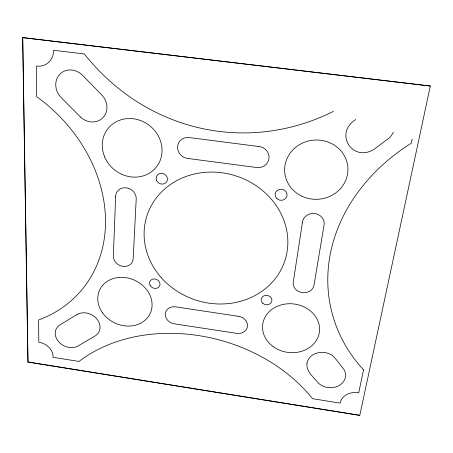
<?xml version="1.0" encoding="UTF-8"?>
<svg xmlns="http://www.w3.org/2000/svg" width="453" height="453" viewBox="0 0 453 453"><rect width="100%" height="100%" fill="white"/><g stroke="black" fill="none" stroke-linecap="round" stroke-linejoin="round"><path stroke-width="0.68" d="M363.533 369.903L358.702 392.847A15.476 12.463 3.9 0 0 340.226 403.125L312.581 398.714A152.18 117.78 15.8 0 0 78.998 361.449L53.001 357.304A14.27 11.331 27.8 0 0 38.805 342.258L38.613 319.971A145.141 119.201 40.6 0 0 105.515 220.469A145.141 119.201 40.6 0 0 36.699 96.693L36.438 66.036A18.652 16.331 55.6 0 0 53.607 50.277L84.332 53.964A232.338 213.091 -84.9 0 0 333.397 111.381M412.117 139.099L411.25 143.227A188.199 155.883 -12.9 0 0 361.024 367.106L363.578 369.954M355.667 119.575C333.867 133.154 352.304 162.599 373.867 149.433L389.155 138.001A18.584 17.299 -21 0 0 393.312 132.276M430.35 86.07L22.65 37.639L27.927 362.089L359.784 415.407L430.322 86.008L22.741 37.593L28.001 361.975L359.778 415.276M115.617 196.806L113.324 256.483A10.215 8.85 27.6 0 0 123.454 266.443A10.215 8.85 27.6 0 0 133.199 258.278L136.24 198.471A10.634 9.496 32.6 0 0 125.741 187.78A10.634 9.496 32.6 0 0 115.617 196.806M306.941 363.408C306.092 371.856 314.105 377.638 318.782 383.476A15.634 12.888 5.1 0 0 339.042 385.565A15.634 12.888 5.1 0 0 343.918 369.388L334.761 357.768C327.259 348.974 309.184 351.018 306.941 363.408M302.428 222.536L293.193 282.638A10.504 9.213 5.4 0 0 302.825 292.723A10.504 9.213 5.4 0 0 314.116 284.558L324.189 224.331A10.917 9.926 1.7 0 0 314.24 213.493A10.917 9.926 1.7 0 0 302.428 222.536M77.282 314.371L60.447 324.558A14.417 11.716 27 0 0 58.227 341.251A14.417 11.716 27 0 0 77.689 346.171L94.53 336.319A14.558 11.976 26.4 0 0 97.112 319.257A14.558 11.976 26.4 0 0 77.282 314.371M258.567 146.489L188.59 137.469A11.048 10.357 31.5 0 0 177.559 147.208A11.048 10.357 31.5 0 0 188.216 158.51L257.344 167.61A11.121 10.566 12 0 0 269.054 157.854A11.121 10.566 12 0 0 258.567 146.489M238.012 316.251L175.107 306.772A9.932 8.448 19.7 0 0 165.254 314.382A9.932 8.448 19.7 0 0 174.92 323.923L237.134 333.431A10.028 8.567 13.2 0 0 247.536 325.832A10.028 8.567 13.2 0 0 238.012 316.251M80.509 117.05L61.676 98.097A17.276 15.43 50.8 0 1 59.439 74.632A17.276 15.43 50.8 0 1 82.287 75.028L101.296 94.473A17.016 15.334 47.6 0 1 103.171 117.435A17.016 15.334 47.6 0 1 80.509 117.05M161.279 277.649A72.548 65.243 17.9 0 0 283.725 263.912A72.548 65.243 17.9 0 0 202.933 172.553A72.548 65.243 17.9 0 0 161.279 277.649M104.671 156.925A30.912 28.228 38.6 0 0 156.087 167.4A30.912 28.228 38.6 0 0 135.713 119.156A30.912 28.228 38.6 0 0 104.671 156.925M102.582 312.927A27.871 23.567 24.7 0 0 149.479 314.852A27.871 23.567 24.7 0 0 122.701 277.366A27.871 23.567 24.7 0 0 102.582 312.927M301.602 196.047A31.67 29.655 -3.3 0 0 347.91 168.199A31.67 29.655 -3.3 0 0 299.314 144.739A31.67 29.655 -3.3 0 0 301.602 196.047M273.465 346.811A28.601 24.388 7.8 0 0 319.303 332.661A28.601 24.388 7.8 0 0 280.39 305.129A28.601 24.388 7.8 0 0 273.465 346.811M156.744 180.724A5.781 5.289 30.9 0 0 166.517 182.072A5.781 5.289 30.9 0 0 162.185 173.352A5.781 5.289 30.9 0 0 156.744 180.724M262.916 303.414A5.43 4.717 10.1 0 0 271.834 301.29A5.43 4.717 10.1 0 0 264.897 295.481A5.43 4.717 10.1 0 0 262.916 303.414M276.959 198.72A5.991 5.561 6.4 0 0 286.913 196.2A5.991 5.561 6.4 0 0 279.444 189.405A5.991 5.561 6.4 0 0 276.959 198.72M150.317 285.786A5.379 4.638 23 0 0 159.439 286.313A5.379 4.638 23 0 0 154.547 278.923A5.379 4.638 23 0 0 150.317 285.786"/></g></svg>
